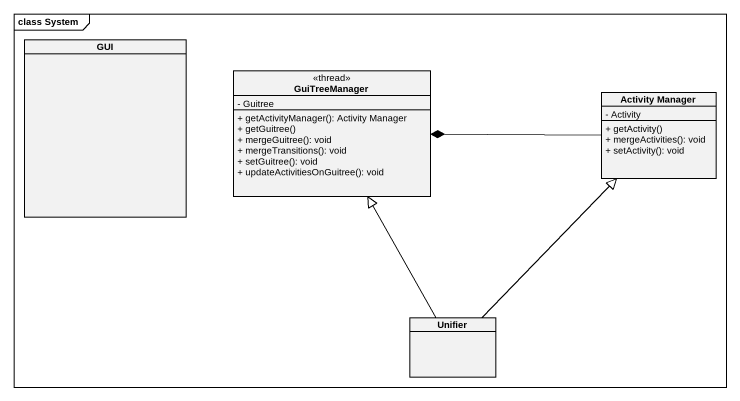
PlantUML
@startuml
mainframe class System
hide circle
hide empty members
skinparam classAttributeIconSize 0
class GUI
class GuiTreeManager <<thread>> {
  - Guitree
  + getActivityManager(): Activity Manager
  + getGuitree()
  + mergeGuitree(): void
  + mergeTransitions(): void
  + setGuitree(): void
  + updateActivitiesOnGuitree(): void
}
class "Activity Manager" as Activity_Manager {
  - Activity
  + getActivity()
  + mergeActivities(): void
  + setActivity(): void
}
class Unifier
Activity_Manager -left-* GuiTreeManager
Unifier -up-|> GuiTreeManager
Unifier -up-|> Activity_Manager
@enduml
